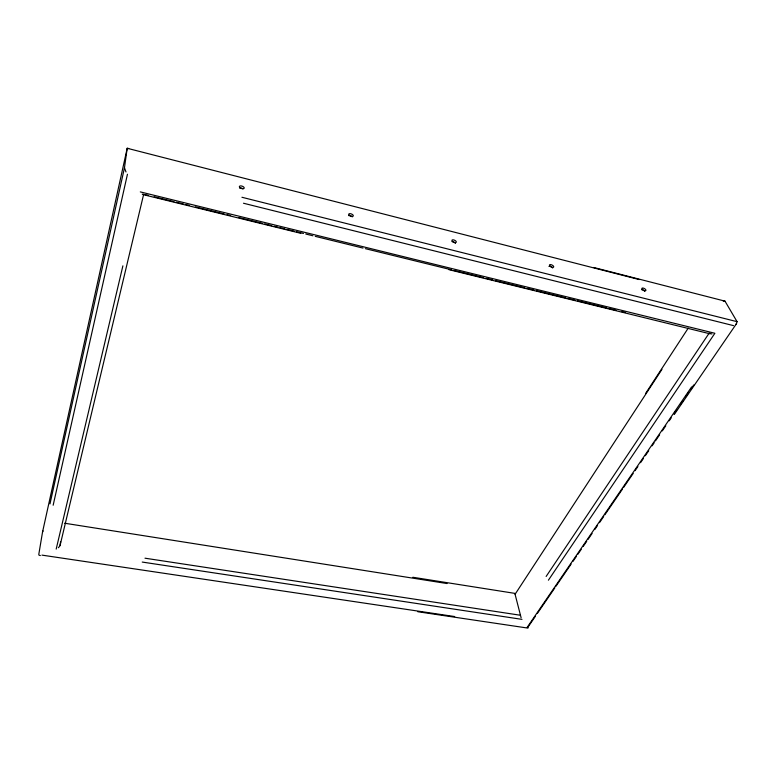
<?xml version="1.0" encoding="UTF-8"?>
<svg xmlns="http://www.w3.org/2000/svg" width="776" height="776" viewBox="0 0 776 776"><rect width="100%" height="100%" fill="white"/><g stroke="black" fill="none" stroke-linecap="round" stroke-linejoin="round"><path stroke-width="1.16" d="M49.984 503.876L124.47 167.761L127.196 148.274L128.69 148.546M58.384 547.73L59.936 545.848L60.635 541.784M639.22 279.564L127.196 148.274L42.544 532.026L38.8 554.345L38.984 555.179L40.371 555.558M53.156 505.244L127.448 174.251M56.192 549.088L122.889 265.848M60.111 545.295L143.686 194.204M42.544 532.026L43.049 530.939M417.789 611.731L527.942 628.104L528.029 627.609M674.392 414.335L736.492 323.679L737.064 321.671L724.988 301.146L593.718 267.478M645.622 393.422L688.205 328.151M521.113 617.745L515.08 594.28L661.967 369.347M546.129 576.461L709.167 333.127L711.902 334.01M548.409 580.186L714.88 333.273L140.301 191.895M527.185 627.338L691.562 386.991M527.942 627.183L535.45 616.212M537.37 613.418L547.051 599.266M547.458 598.674L554.859 587.859M555.926 586.307L560.272 579.953M560.699 579.332L565.694 572.038M566.16 571.349L571.107 564.123M572.979 561.387L576.529 556.198M577.761 554.403L581.273 549.272M583.222 546.43L586.695 541.357M587.995 539.456L592.088 533.471M594.765 529.562L597.549 525.497M599.479 522.675L603.689 516.525M604.863 514.808L609.15 508.552M609.577 507.931L614.611 500.568M614.961 500.064L622.371 489.229M623.477 487.609L627.774 481.333M628.25 480.635L633.177 473.447M635.078 470.663L637.901 466.541M640.539 462.69L643.304 458.645M645.312 455.716L648.726 450.73M652.082 445.822L654.187 442.756M655.458 440.884L659.639 434.773M662.297 430.893L665.789 425.801M669.193 420.825L671.24 417.827M673.927 413.909L676.701 409.854M680.765 403.918L682.841 400.882M685.557 396.924L688.302 392.908M691.028 388.931L693.763 384.935M515.342 593.553L515.08 594.28M735.551 324.514L736.492 323.679M142.231 194.087L143.55 194.553M723.193 301.001L724.988 301.146M41.962 555.121L454.688 616.551M142.241 562.067L521.996 619.364M144.986 558.196L520.163 615.213M412.861 577.266L515.118 593.417M64.641 523.228L447.102 583.552M144.85 194.485L148.381 195.358M154.181 196.784L173.999 201.653M176.327 202.226L183.33 203.942M185.988 204.592L189.509 205.456M195.387 206.901L224.138 213.963M227.116 214.7L230.637 215.563M238.862 217.59L262.366 223.362M264.723 223.934L271.765 225.671M274.287 226.291L277.779 227.145M279.99 227.688L284.782 228.862M287.042 229.424L294.114 231.161M296.442 231.733L303.494 233.46M305.783 234.022L312.893 235.778M315.25 236.35L363.003 248.087M365.35 248.66L451.554 269.835M453.911 270.417L483.283 277.633M486.077 278.322L492.682 279.942M495.437 280.621L524.692 287.809M527.04 288.381L534.053 290.108M536.4 290.68L565.694 297.877M568.042 298.459L575.074 300.186M577.412 300.758L606.716 307.956M609.014 308.528L616.096 310.264M621.945 311.7L625.475 312.563M143.279 194.66L300.729 233.295M710.088 333.825L448.935 269.679M243.489 203.234L733.524 325.629M241.937 197.269L737.064 321.671M125.984 171.962L124.47 167.761M641.519 289.671A2.26 0.98 28.7 0 1 644.749 291.369M452.059 241.617A2.357 1.106 24.5 0 1 455.405 243.402M239.503 187.938A2.541 1.222 19 0 1 242.936 188.859M348.579 215.592A2.435 1.164 21.9 0 1 352.285 216.902M548.923 266.391A2.309 1.038 26.8 0 1 551.843 267.177M552.328 267.604A2.309 1.038 26.8 0 1 552.658 268.04M642.15 289.225A2.26 0.98 28.7 0 0 645.68 290.68A2.26 0.98 28.7 0 0 643.867 288.303A2.26 0.98 28.7 0 0 642.15 289.225M452.447 241.433A2.367 1.106 24.5 0 0 456.191 242.325A2.367 1.106 24.5 0 0 453.708 239.92A2.367 1.106 24.5 0 0 452.447 241.433M240.211 187.889A2.541 1.222 19 0 0 244.178 188.161A2.541 1.222 19 0 0 240.948 185.91A2.541 1.222 19 0 0 240.211 187.889M349.151 215.224A2.444 1.164 21.9 0 0 353.119 216.174A2.444 1.164 21.9 0 0 350.752 213.749A2.444 1.164 21.9 0 0 349.151 215.224M550.097 266.207A2.309 1.038 26.8 0 0 553.637 267.051A2.309 1.038 26.8 0 0 551.057 264.665A2.309 1.038 26.8 0 0 550.097 266.207"/></g></svg>
